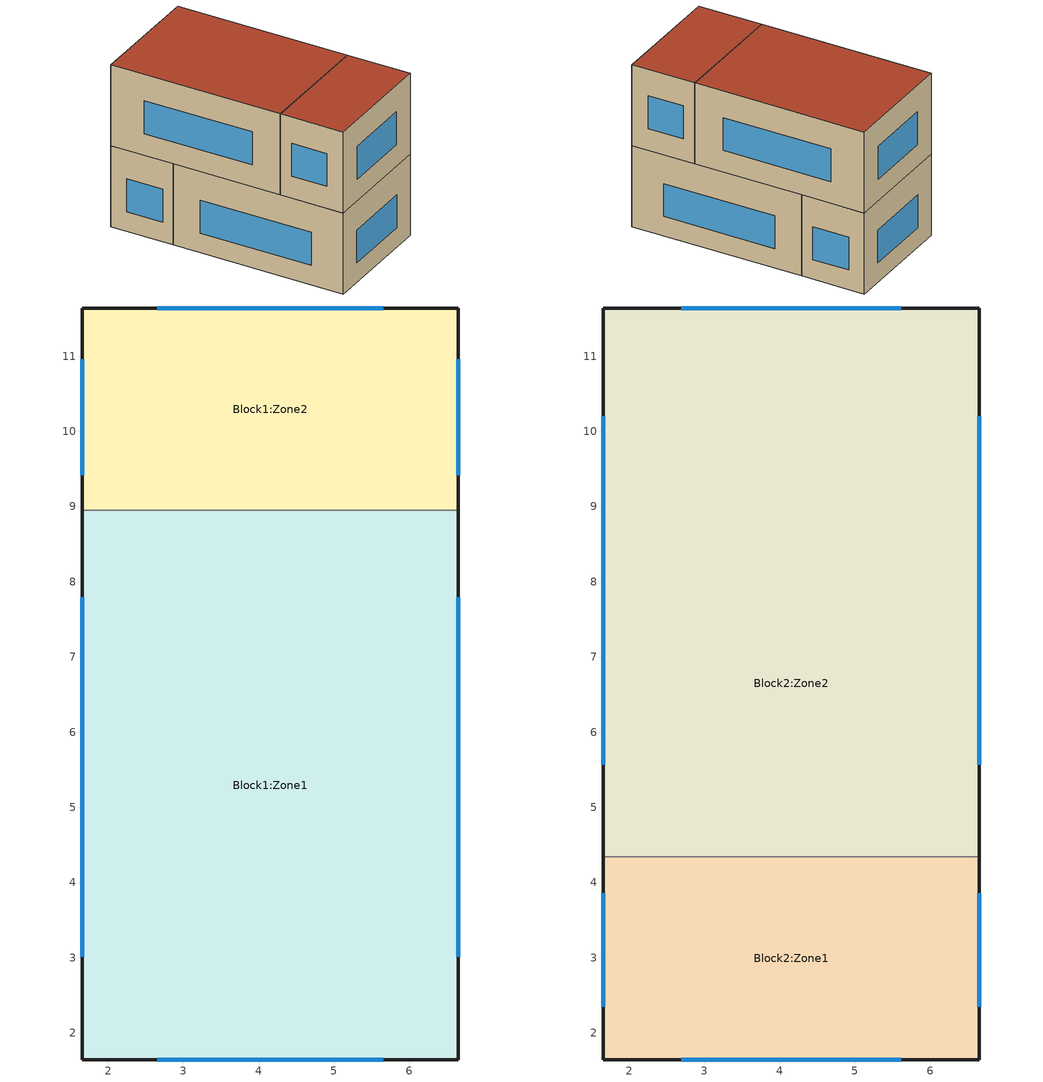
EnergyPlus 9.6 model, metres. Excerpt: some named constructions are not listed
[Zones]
Block1:Zone2
 floor ground (Project ground floor): 6.65,8.95 1.65,8.95 1.65,11.64 6.65,11.64 z0
 wall outside (Project wall): 6.65,8.95 6.65,11.64 1.65,11.64 1.65,8.95 z0:3.5
 wall to Block1:Zone1 (Project partition): 1.65,8.95 6.65,8.95 z0:3.5
 window (1001): 6.65,9.41 6.65,10.96 / 5.66,11.64 2.65,11.64 / 1.65,10.96 1.65,9.41 z0.84:2.26
Block1:Zone1
 floor ground (Project ground floor): 6.65,1.64 1.65,1.64 1.65,8.95 6.65,8.95 z0
 wall outside (Project wall): 1.65,8.95 1.65,1.64 6.65,1.64 6.65,8.95 z0:3.5
 window (1001): 6.65,3.01 6.65,7.79 / 1.65,7.79 1.65,3.01 / 2.65,1.64 5.66,1.64 z0.84:2.26
Block2:Zone2
 floor to Block1:Zone2 (Project internal floor_Reversed_Rev): 6.65,8.95 1.65,8.95 1.65,11.64 6.65,11.64 z3.5
 floor to Block1:Zone1 (Project internal floor_Reversed_Rev): 6.65,4.35 1.65,4.35 1.65,8.95 6.65,8.95 z3.5
 wall outside (Project wall): 6.65,4.35 6.65,11.64 1.65,11.64 1.65,4.35 z3.5:7
 wall to Block2:Zone1 (Project partition): 1.65,4.35 6.65,4.35 z3.5:7
 window (1001): 6.65,5.57 6.65,10.2 / 5.62,11.64 2.69,11.64 / 1.65,10.2 1.65,5.57 z4.44:5.86
 roof outside (Project flat roof): 1.65,4.35 6.65,4.35 6.65,11.64 1.65,11.64 z7
Block2:Zone1
 floor to Block1:Zone1 (Project internal floor_Reversed_Rev): 6.65,1.64 1.65,1.64 1.65,4.35 6.65,4.35 z3.5
 wall outside (Project wall): 1.65,4.35 1.65,1.64 6.65,1.64 6.65,4.35 z3.5:7
 window (1001): 6.65,2.35 6.65,3.86 / 1.65,3.86 1.65,2.35 / 2.69,1.64 5.62,1.64 z4.44:5.86
 roof outside (Project flat roof): 1.65,1.64 6.65,1.64 6.65,4.35 1.65,4.35 z7
[Material:NoMass]
8_RVAL_2: Roughness=Rough; Thermal Resistance=0.15; Thermal Absorptance=0.9; Solar Absorptance=0.7; Visible Absorptance=0.7
[Construction]
Project internal floor_Reversed: Cast Concrete (Dense)_.1
Project partition_Rev: Gypsum Plasterboard_.O25, 8_RVAL_2, Gypsum Plasterboard_.O25
[ENERGYMANAGEMENTSYSTEM:PROGRAM]
CountHours_BLOCK2_ZONE2: if (AdapStand == 1 ); if (RMOT >= AHSTall) && (RMOT <= ACSTaul); if (BLOCK2_ZONE2_OpT <= ACSTnoTol); if (BLOCK2_ZONE2_OpT >= AHSTnoTol); set ComfHours_BLOCK2_ZONE2 = 1*ZoneTimeStep; set DiscomfAppHotHours_BLOCK2_ZONE2 = 0; set DiscomfAppColdHours_BLOCK2_ZONE2 = 0; set DiscomfNonAppHotHours_BLOCK2_ZONE2 = 0; set DiscomfNonAppColdHours_BLOCK2_ZONE2 = 0; endif; elseif (BLOCK2_ZONE2_OpT > ACSTnoTol); set ComfHours_BLOCK2_ZONE2 = 0; set DiscomfAppHotHours_BLOCK2_ZONE2 = 1*ZoneTimeStep; set DiscomfAppColdHours_BLOCK2_ZONE2 = 0; set DiscomfNonAppHotHours_BLOCK2_ZONE2 = 0; set DiscomfNonAppColdHours_BLOCK2_ZONE2 = 0; elseif (BLOCK2_ZONE2_OpT < AHSTnoTol); set ComfHours_BLOCK2_ZONE2 = 0; set DiscomfAppHotHours_BLOCK2_ZONE2 = 0; set DiscomfAppColdHours_BLOCK2_ZONE2 = 1*ZoneTimeStep; set DiscomfNonAppHotHours_BLOCK2_ZONE2 = 0; set DiscomfNonAppColdHours_BLOCK2_ZONE2 = 0; endif; elseif (RMOT > ACSTaul); set ComfHours_BLOCK2_ZONE2 = 0; set DiscomfAppHotHours_BLOCK2_ZONE2 = 0; set DiscomfAppColdHours_BLOCK2_ZONE2 = 0; set DiscomfNonAppHotHours_BLOCK2_ZONE2 = 1*ZoneTimeStep; set DiscomfNonAppColdHours_BLOCK2_ZONE2 = 0; elseif (RMOT < AHSTall); set ComfHours_BLOCK2_ZONE2 = 0; set DiscomfAppHotHours_BLOCK2_ZONE2 = 0; set DiscomfAppColdHours_BLOCK2_ZONE2 = 0; set DiscomfNonAppHotHours_BLOCK2_ZONE2 = 0; set DiscomfNonAppColdHours_BLOCK2_ZONE2 = 1*ZoneTimeStep; endif; elseif (AdapStand == 2 )|| (AdapStand == 3); if (PMOT >= AHSTall) && (PMOT <= ACSTaul); if (BLOCK2_ZONE2_OpT <= ACSTnoTol); if (BLOCK2_ZONE2_OpT >= AHSTnoTol); set ComfHours_BLOCK2_ZONE2 = 1*ZoneTimeStep; set DiscomfAppHotHours_BLOCK2_ZONE2 = 0; set DiscomfAppColdHours_BLOCK2_ZONE2 = 0; set DiscomfNonAppHotHours_BLOCK2_ZONE2 = 0; set DiscomfNonAppColdHours_BLOCK2_ZONE2 = 0; endif; elseif (BLOCK2_ZONE2_OpT > ACSTnoTol); set ComfHours_BLOCK2_ZONE2 = 0; set DiscomfAppHotHours_BLOCK2_ZONE2 = 1*ZoneTimeStep; set DiscomfAppColdHours_BLOCK2_ZONE2 = 0; set DiscomfNonAppHotHours_BLOCK2_ZONE2 = 0; set DiscomfNonAppColdHours_BLOCK2_ZONE2 = 0; elseif (BLOCK2_ZONE2_OpT < AHSTnoTol); set ComfHours_BLOCK2_ZONE2 = 0; set DiscomfAppHotHours_BLOCK2_ZONE2 = 0; set DiscomfAppColdHours_BLOCK2_ZONE2 = 1*ZoneTimeStep; set DiscomfNonAppHotHours_BLOCK2_ZONE2 = 0; set DiscomfNonAppColdHours_BLOCK2_ZONE2 = 0; endif; elseif (PMOT > ACSTaul); set ComfHours_BLOCK2_ZONE2 = 0; set DiscomfAppHotHours_BLOCK2_ZONE2 = 0; set DiscomfAppColdHours_BLOCK2_ZONE2 = 0; set DiscomfNonAppHotHours_BLOCK2_ZONE2 = 1*ZoneTimeStep; set DiscomfNonAppColdHours_BLOCK2_ZONE2 = 0; elseif (PMOT < AHSTall); set ComfHours_BLOCK2_ZONE2 = 0; set DiscomfAppHotHours_BLOCK2_ZONE2 = 0; set DiscomfAppColdHours_BLOCK2_ZONE2 = 0; set DiscomfNonAppHotHours_BLOCK2_ZONE2 = 0; set DiscomfNonAppColdHours_BLOCK2_ZONE2 = 1*ZoneTimeStep; endif; endif
CountHours_BLOCK2_ZONE1: if (AdapStand == 1 ); if (RMOT >= AHSTall) && (RMOT <= ACSTaul); if (BLOCK2_ZONE1_OpT <= ACSTnoTol); if (BLOCK2_ZONE1_OpT >= AHSTnoTol); set ComfHours_BLOCK2_ZONE1 = 1*ZoneTimeStep; set DiscomfAppHotHours_BLOCK2_ZONE1 = 0; set DiscomfAppColdHours_BLOCK2_ZONE1 = 0; set DiscomfNonAppHotHours_BLOCK2_ZONE1 = 0; set DiscomfNonAppColdHours_BLOCK2_ZONE1 = 0; endif; elseif (BLOCK2_ZONE1_OpT > ACSTnoTol); set ComfHours_BLOCK2_ZONE1 = 0; set DiscomfAppHotHours_BLOCK2_ZONE1 = 1*ZoneTimeStep; set DiscomfAppColdHours_BLOCK2_ZONE1 = 0; set DiscomfNonAppHotHours_BLOCK2_ZONE1 = 0; set DiscomfNonAppColdHours_BLOCK2_ZONE1 = 0; elseif (BLOCK2_ZONE1_OpT < AHSTnoTol); set ComfHours_BLOCK2_ZONE1 = 0; set DiscomfAppHotHours_BLOCK2_ZONE1 = 0; set DiscomfAppColdHours_BLOCK2_ZONE1 = 1*ZoneTimeStep; set DiscomfNonAppHotHours_BLOCK2_ZONE1 = 0; set DiscomfNonAppColdHours_BLOCK2_ZONE1 = 0; endif; elseif (RMOT > ACSTaul); set ComfHours_BLOCK2_ZONE1 = 0; set DiscomfAppHotHours_BLOCK2_ZONE1 = 0; set DiscomfAppColdHours_BLOCK2_ZONE1 = 0; set DiscomfNonAppHotHours_BLOCK2_ZONE1 = 1*ZoneTimeStep; set DiscomfNonAppColdHours_BLOCK2_ZONE1 = 0; elseif (RMOT < AHSTall); set ComfHours_BLOCK2_ZONE1 = 0; set DiscomfAppHotHours_BLOCK2_ZONE1 = 0; set DiscomfAppColdHours_BLOCK2_ZONE1 = 0; set DiscomfNonAppHotHours_BLOCK2_ZONE1 = 0; set DiscomfNonAppColdHours_BLOCK2_ZONE1 = 1*ZoneTimeStep; endif; elseif (AdapStand == 2 )|| (AdapStand == 3); if (PMOT >= AHSTall) && (PMOT <= ACSTaul); if (BLOCK2_ZONE1_OpT <= ACSTnoTol); if (BLOCK2_ZONE1_OpT >= AHSTnoTol); set ComfHours_BLOCK2_ZONE1 = 1*ZoneTimeStep; set DiscomfAppHotHours_BLOCK2_ZONE1 = 0; set DiscomfAppColdHours_BLOCK2_ZONE1 = 0; set DiscomfNonAppHotHours_BLOCK2_ZONE1 = 0; set DiscomfNonAppColdHours_BLOCK2_ZONE1 = 0; endif; elseif (BLOCK2_ZONE1_OpT > ACSTnoTol); set ComfHours_BLOCK2_ZONE1 = 0; set DiscomfAppHotHours_BLOCK2_ZONE1 = 1*ZoneTimeStep; set DiscomfAppColdHours_BLOCK2_ZONE1 = 0; set DiscomfNonAppHotHours_BLOCK2_ZONE1 = 0; set DiscomfNonAppColdHours_BLOCK2_ZONE1 = 0; elseif (BLOCK2_ZONE1_OpT < AHSTnoTol); set ComfHours_BLOCK2_ZONE1 = 0; set DiscomfAppHotHours_BLOCK2_ZONE1 = 0; set DiscomfAppColdHours_BLOCK2_ZONE1 = 1*ZoneTimeStep; set DiscomfNonAppHotHours_BLOCK2_ZONE1 = 0; set DiscomfNonAppColdHours_BLOCK2_ZONE1 = 0; endif; elseif (PMOT > ACSTaul); set ComfHours_BLOCK2_ZONE1 = 0; set DiscomfAppHotHours_BLOCK2_ZONE1 = 0; set DiscomfAppColdHours_BLOCK2_ZONE1 = 0; set DiscomfNonAppHotHours_BLOCK2_ZONE1 = 1*ZoneTimeStep; set DiscomfNonAppColdHours_BLOCK2_ZONE1 = 0; elseif (PMOT < AHSTall); set ComfHours_BLOCK2_ZONE1 = 0; set DiscomfAppHotHours_BLOCK2_ZONE1 = 0; set DiscomfAppColdHours_BLOCK2_ZONE1 = 0; set DiscomfNonAppHotHours_BLOCK2_ZONE1 = 0; set DiscomfNonAppColdHours_BLOCK2_ZONE1 = 1*ZoneTimeStep; endif; endif
SetAST: if (AdapStand == 0) && (CurrentTime < 7); set ACST = 27+ACSTtol; set AHST = 17+AHSTtol; elseif (AdapStand == 0) && (CurrentTime < 15); set ACST = 25; set AHST = 20+AHSTtol; elseif (AdapStand == 0) && (CurrentTime < 23); set ACST = 25+ACSTtol; set AHST = 20+AHSTtol; elseif (AdapStand == 0) && (CurrentTime < 24); set ACST = 27+ACSTtol; set AHST = 17+AHSTtol; endif; if (AdapStand == 1) && (ComfMod == 0); if (DayOfYear >= 121) && (DayOfYear < 274); if (CAT==1); set ACST = 25.5+ACSTtol; elseif (CAT==2); set ACST = 26+ACSTtol; elseif (CAT==3); set ACST = 27+ACSTtol; endif; else; if (CAT==1); set ACST = 25+ACSTtol; elseif (CAT==2); set ACST = 25+ACSTtol; elseif (CAT==3); set ACST = 25+ACSTtol; endif; endif; endif; if (AdapStand == 1) && (ComfMod == 0); if (DayOfYear >= 121) && (DayOfYear < 274); if (CAT==1); set AHST = 23.5+AHSTtol; elseif (CAT==2); set AHST = 23+AHSTtol; elseif (CAT==3); set AHST = 22+AHSTtol; endif; else; if (CAT==1); set AHST = 21+AHSTtol; elseif (CAT==2); set AHST = 20+AHSTtol; elseif (CAT==3); set AHST = 18+AHSTtol; endif; endif; endif; if (AdapStand == 1) && (ComfMod == 1) && (RMOT >= ACSTall) && (RMOT <= ACSTaul); set ACST = RMOT*0.33+18.8+ACSToffset+ACSTtol; elseif (AdapStand == 1) && (ComfMod == 1) && (CurrentTime < 7); set ACST = 27+ACSTtol; elseif (AdapStand == 1) && (ComfMod == 1) && (CurrentTime < 15); set ACST = 50; elseif (AdapStand == 1) && (ComfMod == 1) && (CurrentTime < 23); set ACST = 25+ACSTtol; elseif (AdapStand == 1) && (ComfMod == 1) && (CurrentTime < 24); set ACST = 27+ACSTtol; endif; if (AdapStand == 1) && (ComfMod == 1) && (RMOT >= AHSTall) && (RMOT <= AHSTaul); set AHST = RMOT*0.33+18.8+AHSToffset+AHSTtol; elseif (AdapStand == 1) && (ComfMod == 1) && (CurrentTime < 7); set AHST = 17+AHSTtol; elseif (AdapStand == 1) && (ComfMod == 1) && (CurrentTime < 23); set AHST = 20+AHSTtol; elseif (AdapStand == 1) && (ComfMod == 1) && (CurrentTime < 24); set AHST = 17+AHSTtol; endif; if (AdapStand == 1) && (ComfMod == 2) && (RMOT >= ACSTall) && (RMOT <= ACSTaul); set ACST = RMOT*0.33+18.8+ACSToffset+ACSTtol; elseif (AdapStand == 1) && (ComfMod == 2) && (RMOT < ACSTall) && (CAT==1); set ACST = 25+ACSTtol; elseif (AdapStand == 1) && (ComfMod == 2) && (RMOT > ACSTaul) && (CAT==1); set ACST = 25.5+ACSTtol; elseif (AdapStand == 1) && (ComfMod == 2) && (RMOT < ACSTall) && (CAT==2); set ACST = 25+ACSTtol; elseif (AdapStand == 1) && (ComfMod == 2) && (RMOT > ACSTaul) && (CAT==2); set ACST = 26+ACSTtol; elseif (AdapStand == 1) && (ComfMod == 2) && (RMOT < ACSTall) && (CAT==3); set ACST = 25+ACSTtol; elseif (AdapStand == 1) && (ComfMod == 2) && (RMOT > ACSTaul) && (CAT==3); set ACST = 27+ACSTtol; endif; if (AdapStand == 1) && (ComfMod == 2) && (RMOT >= AHSTall) && (RMOT <= AHSTaul); set AHST = RMOT*0.33+18.8+AHSToffset+AHSTtol; elseif (AdapStand == 1) && (ComfMod == 2) && (RMOT < AHSTall) && (CAT==1); set AHST = 21+AHSTtol; elseif (AdapStand == 1) && (ComfMod == 2) && (RMOT > AHSTaul) && (CAT==1); set AHST = 23.5+AHSTtol; elseif (AdapStand == 1) && (ComfMod == 2) && (RMOT < AHSTall) && (CAT==2); set AHST = 20+AHSTtol; elseif (AdapStand == 1) && (ComfMod == 2) && (RMOT > AHSTaul) && (CAT==2); set AHST = 23+AHSTtol; elseif (AdapStand == 1) && (ComfMod == 2) && (RMOT < AHSTall) && (CAT==3); set AHST = 18+AHSTtol; elseif (AdapStand == 1) && (ComfMod == 2) && (RMOT > AHSTaul) && (CAT==3); set AHST = 22+AHSTtol; endif; if (AdapStand == 1) && (ComfMod == 3) && (RMOT >= ACSTall) && (RMOT <= ACSTaul); set ACST = RMOT*0.33+18.8+ACSToffset+ACSTtol; elseif (AdapStand == 1) && (ComfMod == 3) && (RMOT < ACSTall); set ACST = ACSTall*0.33+18.8+ACSToffset+ACSTtol; elseif (AdapStand == 1) && (ComfMod == 3) && (RMOT > ACSTaul); set ACST = ACSTaul*0.33+18.8+ACSToffset+ACSTtol; endif; if (AdapStand == 1) && (ComfMod == 3) && (RMOT >= AHSTall) && (RMOT <= AHSTaul); set AHST = RMOT*0.33+18.8+AHSToffset+AHSTtol; elseif (AdapStand == 1) && (ComfMod == 3) && (RMOT < AHSTall); set AHST = AHSTall*0.33+18.8+AHSToffset+AHSTtol; elseif (AdapStand == 1) && (ComfMod == 3) && (RMOT > AHSTaul); set AHST = AHSTaul*0.33+18.8+AHSToffset+AHSTtol; endif; if (AdapStand == 2) && (ComfMod == 0); if (DayOfYear >= 121) && (DayOfYear < 274); if (CAT==80); set ACST = 28.35+ACSTtol; elseif (CAT==90); set ACST = 27.42+ACSTtol; endif; else; if (CAT==80); set ACST = 26.35+ACSTtol; elseif (CAT==90); set ACST = 25.09+ACSTtol; endif; endif; endif; if (AdapStand == 2) && (ComfMod == 0); if (DayOfYear >= 121) && (DayOfYear < 274); if (CAT==80); set AHST = 23.78+AHSTtol; elseif (CAT==90); set AHST = 24.74+AHSTtol; endif; else; if (CAT==80); set AHST = 20.1+AHSTtol; elseif (CAT==90); set AHST = 21.44+AHSTtol; endif; endif; endif; if (AdapStand == 2) && (ComfMod == 1) && (PMOT >= ACSTall) && (PMOT <= ACSTaul); set ACST = PMOT*0.31+17.8+ACSToffset+ACSTtol; elseif (AdapStand == 2) && (ComfMod == 1) && (CurrentTime < 7); set ACST = 27+ACSTtol; elseif (AdapStand == 2) && (ComfMod == 1) && (CurrentTime < 15); set ACST = 50; elseif (AdapStand == 2) && (ComfMod == 1) && (CurrentTime < 23); set ACST = 25+ACSTtol; elseif (AdapStand == 2) && (ComfMod == 1) && (CurrentTime < 24); set ACST = 27+ACSTtol; endif; if (AdapStand == 2) && (ComfMod == 1) && (PMOT >= AHSTall) && (PMOT <= AHSTaul); set AHST = PMOT*0.31+17.8+AHSToffset+AHSTtol; elseif (AdapStand == 2) && (ComfMod == 1) && (CurrentTime < 7); set AHST = 17+AHSTtol; elseif (AdapStand == 2) && (ComfMod == 1) && (CurrentTime < 23); set AHST = 20+AHSTtol; elseif (AdapStand == 2) && (ComfMod == 1) && (CurrentTime < 24); set AHST = 17+AHSTtol; endif; if (AdapStand == 2) && (ComfMod == 2); if (PMOT >= ACSTall) && (PMOT <= ACSTaul); set ACST = PMOT*0.31+17.8+ACSToffset+ACSTtol; elseif CAT==80; if PMOT < ACSTall; set ACST = 26.35+ACSTtol; elseif PMOT > ACSTaul; set ACST = 28.35+ACSTtol; endif; elseif CAT==90; if PMOT < ACSTall; set ACST = 25.09+ACSTtol; elseif PMOT > ACSTaul; set ACST = 27.42+ACSTtol; endif; endif; endif; if (AdapStand == 2) && (ComfMod == 2); if (PMOT >= AHSTall) && (PMOT <= AHSTaul); set AHST = PMOT*0.31+17.8+AHSToffset+AHSTtol; elseif CAT==80; if PMOT < AHSTall; set AHST = 20.1+AHSTtol; elseif PMOT > AHSTaul; set AHST = 23.78+AHSTtol; endif; elseif CAT==90; if PMOT < AHSTall; set AHST = 21.44+AHSTtol; elseif PMOT > AHSTaul; set AHST = 24.74+AHSTtol; endif; endif; endif; if (AdapStand == 2) && (ComfMod == 3) && (PMOT >= ACSTall) && (PMOT <= ACSTaul); set ACST = PMOT*0.31+17.8+ACSToffset+ACSTtol; elseif (AdapStand == 2) && (ComfMod == 3) && (PMOT < ACSTall); set ACST = ACSTall*0.31+17.8+ACSToffset+ACSTtol; elseif (AdapStand == 2) && (ComfMod == 3) && (PMOT > ACSTaul); set ACST = ACSTaul*0.31+17.8+ACSToffset+ACSTtol; endif; if (AdapStand == 2) && (ComfMod == 3) && (PMOT >= AHSTall) && (PMOT <= AHSTaul); set AHST = PMOT*0.31+17.8+AHSToffset+AHSTtol; elseif (AdapStand == 2) && (ComfMod == 3) && (PMOT < AHSTall); set AHST = AHSTall*0.31+17.8+AHSToffset+AHSTtol; elseif (AdapStand == 2) && (ComfMod == 3) && (PMOT > AHSTaul); set AHST = AHSTaul*0.31+17.8+AHSToffset+AHSTtol; endif; if (AdapStand == 3) && (ComfMod == 0); if (CAT==80); set ACST = 28+ACSTtol; elseif (CAT==90); set ACST = 27+ACSTtol; endif; endif; if (AdapStand == 3) && (ComfMod == 0); if (CAT==80); set AHST = 18+AHSTtol; elseif (CAT==90); set AHST = 19+AHSTtol; endif; endif; if (AdapStand == 3) && (ComfMod == 1); if (PMOT >= ACSTall) && (PMOT <= ACSTaul); set ACST = PMOT*0.48+14.4+ACSToffset+ACSTtol; elseif CAT==80; if PMOT < ACSTall; set ACST = 28+ACSTtol; elseif PMOT > ACSTaul; set ACST = 28+ACSTtol; endif; elseif CAT==90; if PMOT < ACSTall; set ACST = 27+ACSTtol; elseif PMOT > ACSTaul; set ACST = 27+ACSTtol; endif; endif; endif; if (AdapStand == 3) && (ComfMod == 1); if (PMOT >= AHSTall) && (PMOT <= AHSTaul); set AHST = PMOT*0.48+14.4+AHSToffset+AHSTtol; elseif CAT==80; if PMOT < AHSTall; set AHST = 18+AHSTtol; elseif PMOT > AHSTaul; set AHST = 18+AHSTtol; endif; elseif CAT==90; if PMOT < AHSTall; set AHST = 19+AHSTtol; elseif PMOT > AHSTaul; set AHST = 19+AHSTtol; endif; endif; endif; if (AdapStand == 3) && (ComfMod == 2); if (PMOT >= ACSTall) && (PMOT <= ACSTaul); set ACST = PMOT*0.48+14.4+ACSToffset+ACSTtol; elseif CAT==80; if PMOT < ACSTall; set ACST = 26.35+ACSTtol; elseif PMOT > ACSTaul; set ACST = 28.35+ACSTtol; endif; elseif CAT==90; if PMOT < ACSTall; set ACST = 25.09+ACSTtol; elseif PMOT > ACSTaul; set ACST = 27.42+ACSTtol; endif; endif; endif; if (AdapStand == 3) && (ComfMod == 2); if (PMOT >= AHSTall) && (PMOT <= AHSTaul); set AHST = PMOT*0.48+14.4+AHSToffset+AHSTtol; elseif CAT==80; if PMOT < AHSTall; set AHST = 20.1+AHSTtol; elseif PMOT > AHSTaul; set AHST = 23.78+AHSTtol; endif; elseif CAT==90; if PMOT < AHSTall; set AHST = 21.44+AHSTtol; elseif PMOT > AHSTaul; set AHST = 24.74+AHSTtol; endif; endif; endif; if (AdapStand == 3) && (ComfMod == 3) && (PMOT >= ACSTall) && (PMOT <= ACSTaul); set ACST = PMOT*0.48+14.4+ACSToffset+ACSTtol; elseif (AdapStand == 3) && (ComfMod == 3) && (PMOT < ACSTall); set ACST = ACSTall*0.48+14.4+ACSToffset+ACSTtol; elseif (AdapStand == 3) && (ComfMod == 3) && (PMOT > ACSTaul); set ACST = ACSTaul*0.48+14.4+ACSToffset+ACSTtol; endif; if (AdapStand == 3) && (ComfMod == 3) && (PMOT >= AHSTall) && (PMOT <= AHSTaul); set AHST = PMOT*0.48+14.4+AHSToffset+AHSTtol; elseif (AdapStand == 3) && (ComfMod == 3) && (PMOT < AHSTall); set AHST = AHSTall*0.48+14.4+AHSToffset+AHSTtol; elseif (AdapStand == 3) && (ComfMod == 3) && (PMOT > AHSTaul); set AHST = AHSTaul*0.48+14.4+AHSToffset+AHSTtol; endif
CountHoursNoApp_BLOCK2_ZONE1: if (BLOCK2_ZONE1_OpT <= ACSTnoTol); if (BLOCK2_ZONE1_OpT >= AHSTnoTol); set ComfHoursNoApp_BLOCK2_ZONE1  = 1*ZoneTimeStep; else; set ComfHoursNoApp_BLOCK2_ZONE1 = 0; endif; else; set ComfHoursNoApp_BLOCK2_ZONE1 = 0; endif
SetGeoVarBLOCK2_ZONE1: set ZoneFloorArea_BLOCK2_ZONE1 = ZFA_BLOCK2_ZONE1/2; set ZoneAirVolume_BLOCK2_ZONE1 = ZAV_BLOCK2_ZONE1/2
SetInputData: set AdapStand = 1; set CAT = 1; set ComfMod = 2; set HVACmode = 2; set VentCtrl = 0; set VSToffset = 0; set MinOToffset = 7; set MaxWindSpeed = 6; set ACSTtol = -0.25; set AHSTtol = 0.25
SetVST: set MinOutTemp = AHST - MinOToffset; if AdapStand == 0; if (CurrentTime < 7); set VST = (ACST+AHST)/2+VSToffset; elseif (CurrentTime < 15); set VST = 22.5+VSToffset; elseif (CurrentTime < 23); set VST = (ACST+AHST)/2+VSToffset; elseif (CurrentTime < 24); set VST = (ACST+AHST)/2+VSToffset; endif; elseif AdapStand == 1; if (RMOT >= AHSTall) && (RMOT <= ACSTaul); set VST = ComfTemp+VSToffset; else; set VST = (ACST+AHST)/2+VSToffset; endif; elseif AdapStand == 2 || AdapStand == 3; if (PMOT >= AHSTall) && (PMOT <= ACSTaul); set VST = ComfTemp+VSToffset; else; set VST = (ACST+AHST)/2+VSToffset; endif; endif
ApplyAST_BLOCK1_ZONE2: if (BLOCK1_ZONE2_OpT>VST)&&(BLOCK1_ZONE2_OutT<VST); if BLOCK1_ZONE2_CoolCoil==0; if BLOCK1_ZONE2_HeatCoil==0; if (BLOCK1_ZONE2_OpT<ACST)&&(BLOCK1_ZONE2_OutT>MinOutTemp); if BLOCK1_ZONE2_WindSpeed <= MaxWindSpeed; set Ventilates_HVACmode2_BLOCK1_ZONE2 = 1; set VentHours_BLOCK1_ZONE2 = 1*ZoneTimeStep; else; set Ventilates_HVACmode2_BLOCK1_ZONE2 = 0; set VentHours_BLOCK1_ZONE2 = 0; endif; else; set Ventilates_HVACmode2_BLOCK1_ZONE2 = 0; set VentHours_BLOCK1_ZONE2 = 0; endif; else; set Ventilates_HVACmode2_BLOCK1_ZONE2 = 0; set VentHours_BLOCK1_ZONE2 = 0; endif; else; set Ventilates_HVACmode2_BLOCK1_ZONE2 = 0; set VentHours_BLOCK1_ZONE2 = 0; endif; else; set Ventilates_HVACmode2_BLOCK1_ZONE2 = 0; set VentHours_BLOCK1_ZONE2 = 0; endif; if VentCtrl == 0; if BLOCK1_ZONE2_OutT < BLOCK1_ZONE2_OpT; if BLOCK1_ZONE2_OutT>MinOutTemp; if BLOCK1_ZONE2_OpT > VST; if BLOCK1_ZONE2_WindSpeed <= MaxWindSpeed; set Ventilates_HVACmode1_BLOCK1_ZONE2 = 1; set VentHours_BLOCK1_ZONE2 = 1*ZoneTimeStep; else; set Ventilates_HVACmode1_BLOCK1_ZONE2 = 0; set VentHours_BLOCK1_ZONE2 = 0; endif; else; set Ventilates_HVACmode1_BLOCK1_ZONE2 = 0; set VentHours_BLOCK1_ZONE2 = 0; endif; else; set Ventilates_HVACmode1_BLOCK1_ZONE2 = 0; set VentHours_BLOCK1_ZONE2 = 0; endif; else; set Ventilates_HVACmode1_BLOCK1_ZONE2 = 0; set VentHours_BLOCK1_ZONE2 = 0; endif; elseif VentCtrl == 1; if BLOCK1_ZONE2_OutT<BLOCK1_ZONE2_OpT; if BLOCK1_ZONE2_OutT>MinOutTemp; if BLOCK1_ZONE2_OpT > ACSTnoTol; if BLOCK1_ZONE2_WindSpeed <= MaxWindSpeed; set Ventilates_HVACmode1_BLOCK1_ZONE2 = 1; set VentHours_BLOCK1_ZONE2 = 1*ZoneTimeStep; else; set Ventilates_HVACmode1_BLOCK1_ZONE2 = 0; set VentHours_BLOCK1_ZONE2 = 0; endif; else; set Ventilates_HVACmode1_BLOCK1_ZONE2 = 0; set VentHours_BLOCK1_ZONE2 = 0; endif; else; set Ventilates_HVACmode1_BLOCK1_ZONE2 = 0; set VentHours_BLOCK1_ZONE2 = 0; endif; else; set Ventilates_HVACmode1_BLOCK1_ZONE2 = 0; set VentHours_BLOCK1_ZONE2 = 0; endif; endif; if HVACmode == 0; set FORSCRIPT_ACST_Sch_BLOCK1_ZONE2 = ACST; set FORSCRIPT_AHST_Sch_BLOCK1_ZONE2 = AHST; elseif HVACmode == 1; Set FORSCRIPT_ACST_Sch_BLOCK1_ZONE2 = 100; Set FORSCRIPT_AHST_Sch_BLOCK1_ZONE2 = -100; elseif HVACmode == 2; if Ventilates_HVACmode2_BLOCK1_ZONE2 == 0; set FORSCRIPT_ACST_Sch_BLOCK1_ZONE2 = ACST; set FORSCRIPT_AHST_Sch_BLOCK1_ZONE2 = AHST; endif; endif
ApplyAST_BLOCK1_ZONE1: if (BLOCK1_ZONE1_OpT>VST)&&(BLOCK1_ZONE1_OutT<VST); if BLOCK1_ZONE1_CoolCoil==0; if BLOCK1_ZONE1_HeatCoil==0; if (BLOCK1_ZONE1_OpT<ACST)&&(BLOCK1_ZONE1_OutT>MinOutTemp); if BLOCK1_ZONE1_WindSpeed <= MaxWindSpeed; set Ventilates_HVACmode2_BLOCK1_ZONE1 = 1; set VentHours_BLOCK1_ZONE1 = 1*ZoneTimeStep; else; set Ventilates_HVACmode2_BLOCK1_ZONE1 = 0; set VentHours_BLOCK1_ZONE1 = 0; endif; else; set Ventilates_HVACmode2_BLOCK1_ZONE1 = 0; set VentHours_BLOCK1_ZONE1 = 0; endif; else; set Ventilates_HVACmode2_BLOCK1_ZONE1 = 0; set VentHours_BLOCK1_ZONE1 = 0; endif; else; set Ventilates_HVACmode2_BLOCK1_ZONE1 = 0; set VentHours_BLOCK1_ZONE1 = 0; endif; else; set Ventilates_HVACmode2_BLOCK1_ZONE1 = 0; set VentHours_BLOCK1_ZONE1 = 0; endif; if VentCtrl == 0; if BLOCK1_ZONE1_OutT < BLOCK1_ZONE1_OpT; if BLOCK1_ZONE1_OutT>MinOutTemp; if BLOCK1_ZONE1_OpT > VST; if BLOCK1_ZONE1_WindSpeed <= MaxWindSpeed; set Ventilates_HVACmode1_BLOCK1_ZONE1 = 1; set VentHours_BLOCK1_ZONE1 = 1*ZoneTimeStep; else; set Ventilates_HVACmode1_BLOCK1_ZONE1 = 0; set VentHours_BLOCK1_ZONE1 = 0; endif; else; set Ventilates_HVACmode1_BLOCK1_ZONE1 = 0; set VentHours_BLOCK1_ZONE1 = 0; endif; else; set Ventilates_HVACmode1_BLOCK1_ZONE1 = 0; set VentHours_BLOCK1_ZONE1 = 0; endif; else; set Ventilates_HVACmode1_BLOCK1_ZONE1 = 0; set VentHours_BLOCK1_ZONE1 = 0; endif; elseif VentCtrl == 1; if BLOCK1_ZONE1_OutT<BLOCK1_ZONE1_OpT; if BLOCK1_ZONE1_OutT>MinOutTemp; if BLOCK1_ZONE1_OpT > ACSTnoTol; if BLOCK1_ZONE1_WindSpeed <= MaxWindSpeed; set Ventilates_HVACmode1_BLOCK1_ZONE1 = 1; set VentHours_BLOCK1_ZONE1 = 1*ZoneTimeStep; else; set Ventilates_HVACmode1_BLOCK1_ZONE1 = 0; set VentHours_BLOCK1_ZONE1 = 0; endif; else; set Ventilates_HVACmode1_BLOCK1_ZONE1 = 0; set VentHours_BLOCK1_ZONE1 = 0; endif; else; set Ventilates_HVACmode1_BLOCK1_ZONE1 = 0; set VentHours_BLOCK1_ZONE1 = 0; endif; else; set Ventilates_HVACmode1_BLOCK1_ZONE1 = 0; set VentHours_BLOCK1_ZONE1 = 0; endif; endif; if HVACmode == 0; set FORSCRIPT_ACST_Sch_BLOCK1_ZONE1 = ACST; set FORSCRIPT_AHST_Sch_BLOCK1_ZONE1 = AHST; elseif HVACmode == 1; Set FORSCRIPT_ACST_Sch_BLOCK1_ZONE1 = 100; Set FORSCRIPT_AHST_Sch_BLOCK1_ZONE1 = -100; elseif HVACmode == 2; if Ventilates_HVACmode2_BLOCK1_ZONE1 == 0; set FORSCRIPT_ACST_Sch_BLOCK1_ZONE1 = ACST; set FORSCRIPT_AHST_Sch_BLOCK1_ZONE1 = AHST; endif; endif
ApplyAST_BLOCK2_ZONE2: if (BLOCK2_ZONE2_OpT>VST)&&(BLOCK2_ZONE2_OutT<VST); if BLOCK2_ZONE2_CoolCoil==0; if BLOCK2_ZONE2_HeatCoil==0; if (BLOCK2_ZONE2_OpT<ACST)&&(BLOCK2_ZONE2_OutT>MinOutTemp); if BLOCK2_ZONE2_WindSpeed <= MaxWindSpeed; set Ventilates_HVACmode2_BLOCK2_ZONE2 = 1; set VentHours_BLOCK2_ZONE2 = 1*ZoneTimeStep; else; set Ventilates_HVACmode2_BLOCK2_ZONE2 = 0; set VentHours_BLOCK2_ZONE2 = 0; endif; else; set Ventilates_HVACmode2_BLOCK2_ZONE2 = 0; set VentHours_BLOCK2_ZONE2 = 0; endif; else; set Ventilates_HVACmode2_BLOCK2_ZONE2 = 0; set VentHours_BLOCK2_ZONE2 = 0; endif; else; set Ventilates_HVACmode2_BLOCK2_ZONE2 = 0; set VentHours_BLOCK2_ZONE2 = 0; endif; else; set Ventilates_HVACmode2_BLOCK2_ZONE2 = 0; set VentHours_BLOCK2_ZONE2 = 0; endif; if VentCtrl == 0; if BLOCK2_ZONE2_OutT < BLOCK2_ZONE2_OpT; if BLOCK2_ZONE2_OutT>MinOutTemp; if BLOCK2_ZONE2_OpT > VST; if BLOCK2_ZONE2_WindSpeed <= MaxWindSpeed; set Ventilates_HVACmode1_BLOCK2_ZONE2 = 1; set VentHours_BLOCK2_ZONE2 = 1*ZoneTimeStep; else; set Ventilates_HVACmode1_BLOCK2_ZONE2 = 0; set VentHours_BLOCK2_ZONE2 = 0; endif; else; set Ventilates_HVACmode1_BLOCK2_ZONE2 = 0; set VentHours_BLOCK2_ZONE2 = 0; endif; else; set Ventilates_HVACmode1_BLOCK2_ZONE2 = 0; set VentHours_BLOCK2_ZONE2 = 0; endif; else; set Ventilates_HVACmode1_BLOCK2_ZONE2 = 0; set VentHours_BLOCK2_ZONE2 = 0; endif; elseif VentCtrl == 1; if BLOCK2_ZONE2_OutT<BLOCK2_ZONE2_OpT; if BLOCK2_ZONE2_OutT>MinOutTemp; if BLOCK2_ZONE2_OpT > ACSTnoTol; if BLOCK2_ZONE2_WindSpeed <= MaxWindSpeed; set Ventilates_HVACmode1_BLOCK2_ZONE2 = 1; set VentHours_BLOCK2_ZONE2 = 1*ZoneTimeStep; else; set Ventilates_HVACmode1_BLOCK2_ZONE2 = 0; set VentHours_BLOCK2_ZONE2 = 0; endif; else; set Ventilates_HVACmode1_BLOCK2_ZONE2 = 0; set VentHours_BLOCK2_ZONE2 = 0; endif; else; set Ventilates_HVACmode1_BLOCK2_ZONE2 = 0; set VentHours_BLOCK2_ZONE2 = 0; endif; else; set Ventilates_HVACmode1_BLOCK2_ZONE2 = 0; set VentHours_BLOCK2_ZONE2 = 0; endif; endif; if HVACmode == 0; set FORSCRIPT_ACST_Sch_BLOCK2_ZONE2 = ACST; set FORSCRIPT_AHST_Sch_BLOCK2_ZONE2 = AHST; elseif HVACmode == 1; Set FORSCRIPT_ACST_Sch_BLOCK2_ZONE2 = 100; Set FORSCRIPT_AHST_Sch_BLOCK2_ZONE2 = -100; elseif HVACmode == 2; if Ventilates_HVACmode2_BLOCK2_ZONE2 == 0; set FORSCRIPT_ACST_Sch_BLOCK2_ZONE2 = ACST; set FORSCRIPT_AHST_Sch_BLOCK2_ZONE2 = AHST; endif; endif
ApplyAST_BLOCK2_ZONE1: if (BLOCK2_ZONE1_OpT>VST)&&(BLOCK2_ZONE1_OutT<VST); if BLOCK2_ZONE1_CoolCoil==0; if BLOCK2_ZONE1_HeatCoil==0; if (BLOCK2_ZONE1_OpT<ACST)&&(BLOCK2_ZONE1_OutT>MinOutTemp); if BLOCK2_ZONE1_WindSpeed <= MaxWindSpeed; set Ventilates_HVACmode2_BLOCK2_ZONE1 = 1; set VentHours_BLOCK2_ZONE1 = 1*ZoneTimeStep; else; set Ventilates_HVACmode2_BLOCK2_ZONE1 = 0; set VentHours_BLOCK2_ZONE1 = 0; endif; else; set Ventilates_HVACmode2_BLOCK2_ZONE1 = 0; set VentHours_BLOCK2_ZONE1 = 0; endif; else; set Ventilates_HVACmode2_BLOCK2_ZONE1 = 0; set VentHours_BLOCK2_ZONE1 = 0; endif; else; set Ventilates_HVACmode2_BLOCK2_ZONE1 = 0; set VentHours_BLOCK2_ZONE1 = 0; endif; else; set Ventilates_HVACmode2_BLOCK2_ZONE1 = 0; set VentHours_BLOCK2_ZONE1 = 0; endif; if VentCtrl == 0; if BLOCK2_ZONE1_OutT < BLOCK2_ZONE1_OpT; if BLOCK2_ZONE1_OutT>MinOutTemp; if BLOCK2_ZONE1_OpT > VST; if BLOCK2_ZONE1_WindSpeed <= MaxWindSpeed; set Ventilates_HVACmode1_BLOCK2_ZONE1 = 1; set VentHours_BLOCK2_ZONE1 = 1*ZoneTimeStep; else; set Ventilates_HVACmode1_BLOCK2_ZONE1 = 0; set VentHours_BLOCK2_ZONE1 = 0; endif; else; set Ventilates_HVACmode1_BLOCK2_ZONE1 = 0; set VentHours_BLOCK2_ZONE1 = 0; endif; else; set Ventilates_HVACmode1_BLOCK2_ZONE1 = 0; set VentHours_BLOCK2_ZONE1 = 0; endif; else; set Ventilates_HVACmode1_BLOCK2_ZONE1 = 0; set VentHours_BLOCK2_ZONE1 = 0; endif; elseif VentCtrl == 1; if BLOCK2_ZONE1_OutT<BLOCK2_ZONE1_OpT; if BLOCK2_ZONE1_OutT>MinOutTemp; if BLOCK2_ZONE1_OpT > ACSTnoTol; if BLOCK2_ZONE1_WindSpeed <= MaxWindSpeed; set Ventilates_HVACmode1_BLOCK2_ZONE1 = 1; set VentHours_BLOCK2_ZONE1 = 1*ZoneTimeStep; else; set Ventilates_HVACmode1_BLOCK2_ZONE1 = 0; set VentHours_BLOCK2_ZONE1 = 0; endif; else; set Ventilates_HVACmode1_BLOCK2_ZONE1 = 0; set VentHours_BLOCK2_ZONE1 = 0; endif; else; set Ventilates_HVACmode1_BLOCK2_ZONE1 = 0; set VentHours_BLOCK2_ZONE1 = 0; endif; else; set Ventilates_HVACmode1_BLOCK2_ZONE1 = 0; set VentHours_BLOCK2_ZONE1 = 0; endif; endif; if HVACmode == 0; set FORSCRIPT_ACST_Sch_BLOCK2_ZONE1 = ACST; set FORSCRIPT_AHST_Sch_BLOCK2_ZONE1 = AHST; elseif HVACmode == 1; Set FORSCRIPT_ACST_Sch_BLOCK2_ZONE1 = 100; Set FORSCRIPT_AHST_Sch_BLOCK2_ZONE1 = -100; elseif HVACmode == 2; if Ventilates_HVACmode2_BLOCK2_ZONE1 == 0; set FORSCRIPT_ACST_Sch_BLOCK2_ZONE1 = ACST; set FORSCRIPT_AHST_Sch_BLOCK2_ZONE1 = AHST; endif; endif
SetWindowOperation_Block1_Zone2_Wall_2_0_0_0_0_0_Win: if (Block1_Zone2_Wall_2_0_0_0_0_0_Win_OpT>VST)&&(Block1_Zone2_Wall_2_0_0_0_0_0_Win_OutT < VST); if Block1_Zone2_Wall_2_0_0_0_0_0_Win_CoolCoil==0; if Block1_Zone2_Wall_2_0_0_0_0_0_Win_HeatCoil==0; if (Block1_Zone2_Wall_2_0_0_0_0_0_Win_OpT<ACST)&&(Block1_Zone2_Wall_2_0_0_0_0_0_Win_OutT>MinOutTemp); if Block1_Zone2_Wall_2_0_0_0_0_0_Win_WindSpeed <= MaxWindSpeed; set Ventilates_HVACmode2_Block1_Zone2_Wall_2_0_0_0_0_0_Win = 1; else; set Ventilates_HVACmode2_Block1_Zone2_Wall_2_0_0_0_0_0_Win = 0; endif; else; set Ventilates_HVACmode2_Block1_Zone2_Wall_2_0_0_0_0_0_Win = 0; endif; else; set Ventilates_HVACmode2_Block1_Zone2_Wall_2_0_0_0_0_0_Win = 0; endif; else; set Ventilates_HVACmode2_Block1_Zone2_Wall_2_0_0_0_0_0_Win = 0; endif; else; set Ventilates_HVACmode2_Block1_Zone2_Wall_2_0_0_0_0_0_Win = 0; endif; if VentCtrl == 0; if Block1_Zone2_Wall_2_0_0_0_0_0_Win_OutT < Block1_Zone2_Wall_2_0_0_0_0_0_Win_OpT; if Block1_Zone2_Wall_2_0_0_0_0_0_Win_OutT>MinOutTemp; if Block1_Zone2_Wall_2_0_0_0_0_0_Win_OpT > VST; if Block1_Zone2_Wall_2_0_0_0_0_0_Win_WindSpeed <= MaxWindSpeed; set Ventilates_HVACmode1_Block1_Zone2_Wall_2_0_0_0_0_0_Win = 1; else; set Ventilates_HVACmode1_Block1_Zone2_Wall_2_0_0_0_0_0_Win = 0; endif; else; set Ventilates_HVACmode1_Block1_Zone2_Wall_2_0_0_0_0_0_Win = 0; endif; else; set Ventilates_HVACmode1_Block1_Zone2_Wall_2_0_0_0_0_0_Win = 0; endif; else; set Ventilates_HVACmode1_Block1_Zone2_Wall_2_0_0_0_0_0_Win = 0; endif; elseif VentCtrl == 1; if Block1_Zone2_Wall_2_0_0_0_0_0_Win_OutT<Block1_Zone2_Wall_2_0_0_0_0_0_Win_OpT; if Block1_Zone2_Wall_2_0_0_0_0_0_Win_OutT>MinOutTemp; if Block1_Zone2_Wall_2_0_0_0_0_0_Win_OpT > ACSTnoTol; if Block1_Zone2_Wall_2_0_0_0_0_0_Win_WindSpeed <= MaxWindSpeed; set Ventilates_HVACmode1_Block1_Zone2_Wall_2_0_0_0_0_0_Win = 1; else; set Ventilates_HVACmode1_Block1_Zone2_Wall_2_0_0_0_0_0_Win = 0; endif; else; set Ventilates_HVACmode1_Block1_Zone2_Wall_2_0_0_0_0_0_Win = 0; endif; else; set Ventilates_HVACmode1_Block1_Zone2_Wall_2_0_0_0_0_0_Win = 0; endif; else; set Ventilates_HVACmode1_Block1_Zone2_Wall_2_0_0_0_0_0_Win = 0; endif; endif; if HVACmode == 0; set Block1_Zone2_Wall_2_0_0_0_0_0_Win_VentOpenFact = 0; elseif HVACmode == 1; if Ventilates_HVACmode1_Block1_Zone2_Wall_2_0_0_0_0_0_Win == 1; set Block1_Zone2_Wall_2_0_0_0_0_0_Win_VentOpenFact = 1; else; set Block1_Zone2_Wall_2_0_0_0_0_0_Win_VentOpenFact = 0; endif; elseif HVACmode == 2; if Ventilates_HVACmode2_Block1_Zone2_Wall_2_0_0_0_0_0_Win == 1; set Block1_Zone2_Wall_2_0_0_0_0_0_Win_VentOpenFact = 1; else; set Block1_Zone2_Wall_2_0_0_0_0_0_Win_VentOpenFact = 0; endif; endif
SetWindowOperation_Block1_Zone2_Wall_3_0_0_0_0_0_Win: if (Block1_Zone2_Wall_3_0_0_0_0_0_Win_OpT>VST)&&(Block1_Zone2_Wall_3_0_0_0_0_0_Win_OutT < VST); if Block1_Zone2_Wall_3_0_0_0_0_0_Win_CoolCoil==0; if Block1_Zone2_Wall_3_0_0_0_0_0_Win_HeatCoil==0; if (Block1_Zone2_Wall_3_0_0_0_0_0_Win_OpT<ACST)&&(Block1_Zone2_Wall_3_0_0_0_0_0_Win_OutT>MinOutTemp); if Block1_Zone2_Wall_3_0_0_0_0_0_Win_WindSpeed <= MaxWindSpeed; set Ventilates_HVACmode2_Block1_Zone2_Wall_3_0_0_0_0_0_Win = 1; else; set Ventilates_HVACmode2_Block1_Zone2_Wall_3_0_0_0_0_0_Win = 0; endif; else; set Ventilates_HVACmode2_Block1_Zone2_Wall_3_0_0_0_0_0_Win = 0; endif; else; set Ventilates_HVACmode2_Block1_Zone2_Wall_3_0_0_0_0_0_Win = 0; endif; else; set Ventilates_HVACmode2_Block1_Zone2_Wall_3_0_0_0_0_0_Win = 0; endif; else; set Ventilates_HVACmode2_Block1_Zone2_Wall_3_0_0_0_0_0_Win = 0; endif; if VentCtrl == 0; if Block1_Zone2_Wall_3_0_0_0_0_0_Win_OutT < Block1_Zone2_Wall_3_0_0_0_0_0_Win_OpT; if Block1_Zone2_Wall_3_0_0_0_0_0_Win_OutT>MinOutTemp; if Block1_Zone2_Wall_3_0_0_0_0_0_Win_OpT > VST; if Block1_Zone2_Wall_3_0_0_0_0_0_Win_WindSpeed <= MaxWindSpeed; set Ventilates_HVACmode1_Block1_Zone2_Wall_3_0_0_0_0_0_Win = 1; else; set Ventilates_HVACmode1_Block1_Zone2_Wall_3_0_0_0_0_0_Win = 0; endif; else; set Ventilates_HVACmode1_Block1_Zone2_Wall_3_0_0_0_0_0_Win = 0; endif; else; set Ventilates_HVACmode1_Block1_Zone2_Wall_3_0_0_0_0_0_Win = 0; endif; else; set Ventilates_HVACmode1_Block1_Zone2_Wall_3_0_0_0_0_0_Win = 0; endif; elseif VentCtrl == 1; if Block1_Zone2_Wall_3_0_0_0_0_0_Win_OutT<Block1_Zone2_Wall_3_0_0_0_0_0_Win_OpT; if Block1_Zone2_Wall_3_0_0_0_0_0_Win_OutT>MinOutTemp; if Block1_Zone2_Wall_3_0_0_0_0_0_Win_OpT > ACSTnoTol; if Block1_Zone2_Wall_3_0_0_0_0_0_Win_WindSpeed <= MaxWindSpeed; set Ventilates_HVACmode1_Block1_Zone2_Wall_3_0_0_0_0_0_Win = 1; else; set Ventilates_HVACmode1_Block1_Zone2_Wall_3_0_0_0_0_0_Win = 0; endif; else; set Ventilates_HVACmode1_Block1_Zone2_Wall_3_0_0_0_0_0_Win = 0; endif; else; set Ventilates_HVACmode1_Block1_Zone2_Wall_3_0_0_0_0_0_Win = 0; endif; else; set Ventilates_HVACmode1_Block1_Zone2_Wall_3_0_0_0_0_0_Win = 0; endif; endif; if HVACmode == 0; set Block1_Zone2_Wall_3_0_0_0_0_0_Win_VentOpenFact = 0; elseif HVACmode == 1; if Ventilates_HVACmode1_Block1_Zone2_Wall_3_0_0_0_0_0_Win == 1; set Block1_Zone2_Wall_3_0_0_0_0_0_Win_VentOpenFact = 1; else; set Block1_Zone2_Wall_3_0_0_0_0_0_Win_VentOpenFact = 0; endif; elseif HVACmode == 2; if Ventilates_HVACmode2_Block1_Zone2_Wall_3_0_0_0_0_0_Win == 1; set Block1_Zone2_Wall_3_0_0_0_0_0_Win_VentOpenFact = 1; else; set Block1_Zone2_Wall_3_0_0_0_0_0_Win_VentOpenFact = 0; endif; endif
SetWindowOperation_Block1_Zone2_Wall_4_0_0_0_0_0_Win: if (Block1_Zone2_Wall_4_0_0_0_0_0_Win_OpT>VST)&&(Block1_Zone2_Wall_4_0_0_0_0_0_Win_OutT < VST); if Block1_Zone2_Wall_4_0_0_0_0_0_Win_CoolCoil==0; if Block1_Zone2_Wall_4_0_0_0_0_0_Win_HeatCoil==0; if (Block1_Zone2_Wall_4_0_0_0_0_0_Win_OpT<ACST)&&(Block1_Zone2_Wall_4_0_0_0_0_0_Win_OutT>MinOutTemp); if Block1_Zone2_Wall_4_0_0_0_0_0_Win_WindSpeed <= MaxWindSpeed; set Ventilates_HVACmode2_Block1_Zone2_Wall_4_0_0_0_0_0_Win = 1; else; set Ventilates_HVACmode2_Block1_Zone2_Wall_4_0_0_0_0_0_Win = 0; endif; else; set Ventilates_HVACmode2_Block1_Zone2_Wall_4_0_0_0_0_0_Win = 0; endif; else; set Ventilates_HVACmode2_Block1_Zone2_Wall_4_0_0_0_0_0_Win = 0; endif; else; set Ventilates_HVACmode2_Block1_Zone2_Wall_4_0_0_0_0_0_Win = 0; endif; else; set Ventilates_HVACmode2_Block1_Zone2_Wall_4_0_0_0_0_0_Win = 0; endif; if VentCtrl == 0; if Block1_Zone2_Wall_4_0_0_0_0_0_Win_OutT < Block1_Zone2_Wall_4_0_0_0_0_0_Win_OpT; if Block1_Zone2_Wall_4_0_0_0_0_0_Win_OutT>MinOutTemp; if Block1_Zone2_Wall_4_0_0_0_0_0_Win_OpT > VST; if Block1_Zone2_Wall_4_0_0_0_0_0_Win_WindSpeed <= MaxWindSpeed; set Ventilates_HVACmode1_Block1_Zone2_Wall_4_0_0_0_0_0_Win = 1; else; set Ventilates_HVACmode1_Block1_Zone2_Wall_4_0_0_0_0_0_Win = 0; endif; else; set Ventilates_HVACmode1_Block1_Zone2_Wall_4_0_0_0_0_0_Win = 0; endif; else; set Ventilates_HVACmode1_Block1_Zone2_Wall_4_0_0_0_0_0_Win = 0; endif; else; set Ventilates_HVACmode1_Block1_Zone2_Wall_4_0_0_0_0_0_Win = 0; endif; elseif VentCtrl == 1; if Block1_Zone2_Wall_4_0_0_0_0_0_Win_OutT<Block1_Zone2_Wall_4_0_0_0_0_0_Win_OpT; if Block1_Zone2_Wall_4_0_0_0_0_0_Win_OutT>MinOutTemp; if Block1_Zone2_Wall_4_0_0_0_0_0_Win_OpT > ACSTnoTol; if Block1_Zone2_Wall_4_0_0_0_0_0_Win_WindSpeed <= MaxWindSpeed; set Ventilates_HVACmode1_Block1_Zone2_Wall_4_0_0_0_0_0_Win = 1; else; set Ventilates_HVACmode1_Block1_Zone2_Wall_4_0_0_0_0_0_Win = 0; endif; else; set Ventilates_HVACmode1_Block1_Zone2_Wall_4_0_0_0_0_0_Win = 0; endif; else; set Ventilates_HVACmode1_Block1_Zone2_Wall_4_0_0_0_0_0_Win = 0; endif; else; set Ventilates_HVACmode1_Block1_Zone2_Wall_4_0_0_0_0_0_Win = 0; endif; endif; if HVACmode == 0; set Block1_Zone2_Wall_4_0_0_0_0_0_Win_VentOpenFact = 0; elseif HVACmode == 1; if Ventilates_HVACmode1_Block1_Zone2_Wall_4_0_0_0_0_0_Win == 1; set Block1_Zone2_Wall_4_0_0_0_0_0_Win_VentOpenFact = 1; else; set Block1_Zone2_Wall_4_0_0_0_0_0_Win_VentOpenFact = 0; endif; elseif HVACmode == 2; if Ventilates_HVACmode2_Block1_Zone2_Wall_4_0_0_0_0_0_Win == 1; set Block1_Zone2_Wall_4_0_0_0_0_0_Win_VentOpenFact = 1; else; set Block1_Zone2_Wall_4_0_0_0_0_0_Win_VentOpenFact = 0; endif; endif
SetWindowOperation_Block1_Zone1_Wall_2_0_0_0_0_0_Win: if (Block1_Zone1_Wall_2_0_0_0_0_0_Win_OpT>VST)&&(Block1_Zone1_Wall_2_0_0_0_0_0_Win_OutT < VST); if Block1_Zone1_Wall_2_0_0_0_0_0_Win_CoolCoil==0; if Block1_Zone1_Wall_2_0_0_0_0_0_Win_HeatCoil==0; if (Block1_Zone1_Wall_2_0_0_0_0_0_Win_OpT<ACST)&&(Block1_Zone1_Wall_2_0_0_0_0_0_Win_OutT>MinOutTemp); if Block1_Zone1_Wall_2_0_0_0_0_0_Win_WindSpeed <= MaxWindSpeed; set Ventilates_HVACmode2_Block1_Zone1_Wall_2_0_0_0_0_0_Win = 1; else; set Ventilates_HVACmode2_Block1_Zone1_Wall_2_0_0_0_0_0_Win = 0; endif; else; set Ventilates_HVACmode2_Block1_Zone1_Wall_2_0_0_0_0_0_Win = 0; endif; else; set Ventilates_HVACmode2_Block1_Zone1_Wall_2_0_0_0_0_0_Win = 0; endif; else; set Ventilates_HVACmode2_Block1_Zone1_Wall_2_0_0_0_0_0_Win = 0; endif; else; set Ventilates_HVACmode2_Block1_Zone1_Wall_2_0_0_0_0_0_Win = 0; endif; if VentCtrl == 0; if Block1_Zone1_Wall_2_0_0_0_0_0_Win_OutT < Block1_Zone1_Wall_2_0_0_0_0_0_Win_OpT; if Block1_Zone1_Wall_2_0_0_0_0_0_Win_OutT>MinOutTemp; if Block1_Zone1_Wall_2_0_0_0_0_0_Win_OpT > VST; if Block1_Zone1_Wall_2_0_0_0_0_0_Win_WindSpeed <= MaxWindSpeed; set Ventilates_HVACmode1_Block1_Zone1_Wall_2_0_0_0_0_0_Win = 1; else; set Ventilates_HVACmode1_Block1_Zone1_Wall_2_0_0_0_0_0_Win = 0; endif; else; set Ventilates_HVACmode1_Block1_Zone1_Wall_2_0_0_0_0_0_Win = 0; endif; else; set Ventilates_HVACmode1_Block1_Zone1_Wall_2_0_0_0_0_0_Win = 0; endif; else; set Ventilates_HVACmode1_Block1_Zone1_Wall_2_0_0_0_0_0_Win = 0; endif; elseif VentCtrl == 1; if Block1_Zone1_Wall_2_0_0_0_0_0_Win_OutT<Block1_Zone1_Wall_2_0_0_0_0_0_Win_OpT; if Block1_Zone1_Wall_2_0_0_0_0_0_Win_OutT>MinOutTemp; if Block1_Zone1_Wall_2_0_0_0_0_0_Win_OpT > ACSTnoTol; if Block1_Zone1_Wall_2_0_0_0_0_0_Win_WindSpeed <= MaxWindSpeed; set Ventilates_HVACmode1_Block1_Zone1_Wall_2_0_0_0_0_0_Win = 1; else; set Ventilates_HVACmode1_Block1_Zone1_Wall_2_0_0_0_0_0_Win = 0; endif; else; set Ventilates_HVACmode1_Block1_Zone1_Wall_2_0_0_0_0_0_Win = 0; endif; else; set Ventilates_HVACmode1_Block1_Zone1_Wall_2_0_0_0_0_0_Win = 0; endif; else; set Ventilates_HVACmode1_Block1_Zone1_Wall_2_0_0_0_0_0_Win = 0; endif; endif; if HVACmode == 0; set Block1_Zone1_Wall_2_0_0_0_0_0_Win_VentOpenFact = 0; elseif HVACmode == 1; if Ventilates_HVACmode1_Block1_Zone1_Wall_2_0_0_0_0_0_Win == 1; set Block1_Zone1_Wall_2_0_0_0_0_0_Win_VentOpenFact = 1; else; set Block1_Zone1_Wall_2_0_0_0_0_0_Win_VentOpenFact = 0; endif; elseif HVACmode == 2; if Ventilates_HVACmode2_Block1_Zone1_Wall_2_0_0_0_0_0_Win == 1; set Block1_Zone1_Wall_2_0_0_0_0_0_Win_VentOpenFact = 1; else; set Block1_Zone1_Wall_2_0_0_0_0_0_Win_VentOpenFact = 0; endif; endif
